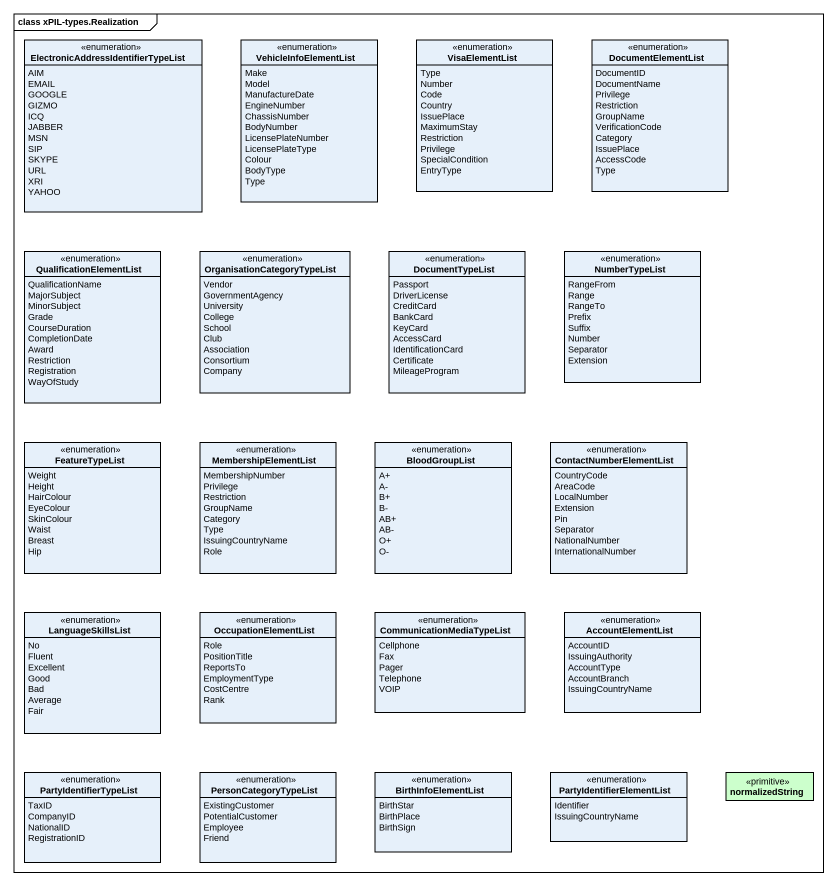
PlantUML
@startuml
mainframe class xPIL-types.Realization
hide circle
hide empty members
enum "ElectronicAddressIdentifierTypeList" as ElectronicAddressIdentifierT {
  AIM
  EMAIL
  GOOGLE
  GIZMO
  ICQ
  JABBER
  MSN
  SIP
  SKYPE
  URL
  XRI
  YAHOO
}
enum VehicleInfoElementList {
  Make
  Model
  ManufactureDate
  EngineNumber
  ChassisNumber
  BodyNumber
  LicensePlateNumber
  LicensePlateType
  Colour
  BodyType
  Type
}
enum VisaElementList {
  Type
  Number
  Code
  Country
  IssuePlace
  MaximumStay
  Restriction
  Privilege
  SpecialCondition
  EntryType
}
enum DocumentElementList {
  DocumentID
  DocumentName
  Privilege
  Restriction
  GroupName
  VerificationCode
  Category
  IssuePlace
  AccessCode
  Type
}
enum QualificationElementList {
  QualificationName
  MajorSubject
  MinorSubject
  Grade
  CourseDuration
  CompletionDate
  Award
  Restriction
  Registration
  WayOfStudy
}
enum OrganisationCategoryTypeList {
  Vendor
  GovernmentAgency
  University
  College
  School
  Club
  Association
  Consortium
  Company
}
enum DocumentTypeList {
  Passport
  DriverLicense
  CreditCard
  BankCard
  KeyCard
  AccessCard
  IdentificationCard
  Certificate
  MileageProgram
}
enum NumberTypeList {
  RangeFrom
  Range
  RangeTo
  Prefix
  Suffix
  Number
  Separator
  Extension
}
enum FeatureTypeList {
  Weight
  Height
  HairColour
  EyeColour
  SkinColour
  Waist
  Breast
  Hip
}
enum MembershipElementList {
  MembershipNumber
  Privilege
  Restriction
  GroupName
  Category
  Type
  IssuingCountryName
  Role
}
enum BloodGroupList {
  A+
  A-
  B+
  B-
  AB+
  AB-
  O+
  O-
}
enum ContactNumberElementList {
  CountryCode
  AreaCode
  LocalNumber
  Extension
  Pin
  Separator
  NationalNumber
  InternationalNumber
}
enum LanguageSkillsList {
  No
  Fluent
  Excellent
  Good
  Bad
  Average
  Fair
}
enum OccupationElementList {
  Role
  PositionTitle
  ReportsTo
  EmploymentType
  CostCentre
  Rank
}
enum CommunicationMediaTypeList {
  Cellphone
  Fax
  Pager
  Telephone
  VOIP
}
enum AccountElementList {
  AccountID
  IssuingAuthority
  AccountType
  AccountBranch
  IssuingCountryName
}
enum PartyIdentifierTypeList {
  TaxID
  CompanyID
  NationalID
  RegistrationID
}
enum PersonCategoryTypeList {
  ExistingCustomer
  PotentialCustomer
  Employee
  Friend
}
enum BirthInfoElementList {
  BirthStar
  BirthPlace
  BirthSign
}
enum PartyIdentifierElementList {
  Identifier
  IssuingCountryName
}
class normalizedString <<primitive>> #CCFFCC
@enduml
